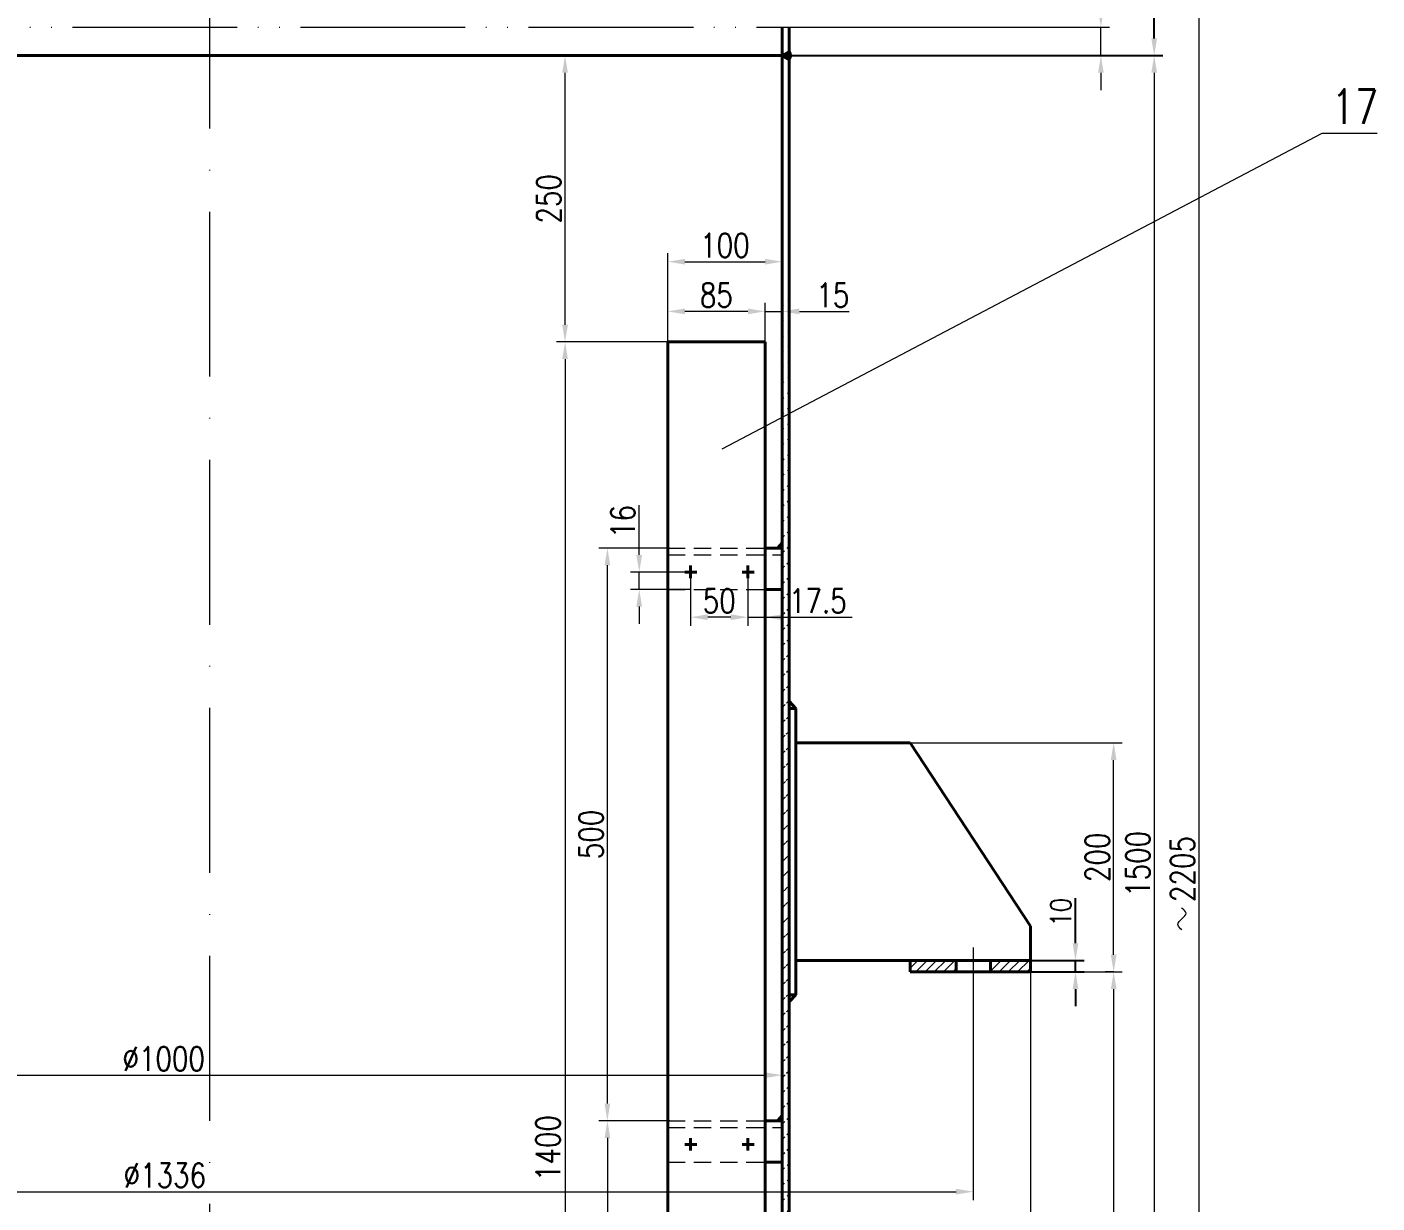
# Model space of a CAD drawing. Header units: millimetres. Extents: x 2000 to 3608, y -804 to 37.
# Drawn here: x 2179.6 to 2376.1, y -280.5 to -109.4 of the extents above; entities that cross this region are included whole.
import ezdxf

# ---------------------------------------------------------------- set-up
doc = ezdxf.new("R2010")
doc.units = ezdxf.units.MM
for name, pattern in [('ACAD_ISO05W100', [33, 24, -3, 0, -3, 0, -3]), ('ACAD_ISO10W100', [18, 12, -3, 0, -3]), ('DASHED2', [9.525, 6.35, -3.175])]:
    doc.linetypes.add(name, pattern=pattern)
for name, color, linetype, lineweight in [('双点划线', 7, 'ACAD_ISO05W100', 20), ('点划线', 7, 'ACAD_ISO10W100', 20), ('粗实线', 7, 'Continuous', 40), ('细实线', 7, 'Continuous', 20), ('虚线', 7, 'DASHED2', 20)]:
    doc.layers.add(name, color=color, linetype=linetype, lineweight=lineweight)
doc.styles.add('HZTXT', font='txt.shx', dxfattribs={"bigfont": 'hztxt.shx'})
doc.styles.add('样式 1', font='txt.shx', dxfattribs={"width": 0.8, "bigfont": 'hztxt.shx'})
doc.dimstyles.new('ISO-25', dxfattribs={"dimtxt": 3, "dimasz": 2.5, "dimexe": 1.25, "dimexo": 0, "dimtad": 1, "dimlfac": 6, "dimtxsty": 'HZTXT', "dimcen": 2.5, "dimadec": 0, "dimazin": 0, "dimtfac": 1, "dimtmove": 0, "dimatfit": 3, "dimfxl": 0, "dimarcsym": 0})

# ---------------------------------------------------------------- blocks, each defined once
blk = doc.blocks.new('*D32')
at = {"layer": 'Defpoints', "color": 0}
for p in [(2308.15, -245.2), (2332.2, -245.2), (2308.15, -246.87)]:
    blk.add_point(p, dxfattribs=at)
at = {"layer": '细实线', "color": 0, "lineweight": -2}
for p, q in [((2332.2, -242.7), (2332.2, -236.15)), ((2308.15, -245.2), (2333.45, -245.2)), ((2332.2, -246.87), (2332.2, -245.2)), ((2308.15, -246.87), (2333.45, -246.87)), ((2332.2, -249.37), (2332.2, -251.87))]:
    blk.add_line(p, q, dxfattribs=at)
at = {"layer": '细实线', "color": 0}
for points in [[(2331.79, -242.7), (2332.62, -242.7), (2332.2, -245.2)], [(2331.79, -249.37), (2332.62, -249.37), (2332.2, -246.87)]]:
    blk.add_solid(points, dxfattribs=at)
at = {"layer": '细实线', "color": 0, "insert": (2330.08, -238.17), "char_height": 3, "attachment_point": 5, "rotation": 90, "style": '样式 1'}
blk.add_mtext('10', dxfattribs=at)
blk = doc.blocks.new('*D33')
at = {"layer": 'Defpoints', "color": 0}
for p in [(2206.18, -66.7), (2343.66, -66.7), (2206.18, -113.53)]:
    blk.add_point(p, dxfattribs=at)
at = {"layer": '细实线', "color": 0, "lineweight": -2}
for p, q in [((2206.18, -66.7), (2344.91, -66.7)), ((2343.66, -111.03), (2343.66, -69.2)), ((2206.18, -113.53), (2344.91, -113.53))]:
    blk.add_line(p, q, dxfattribs=at)
at = {"layer": '细实线', "color": 0}
for points in [[(2343.25, -69.2), (2344.08, -69.2), (2343.66, -66.7)], [(2343.25, -111.03), (2344.08, -111.03), (2343.66, -113.53)]]:
    blk.add_solid(points, dxfattribs=at)
at = {"layer": '细实线', "color": 0, "insert": (2341.54, -90.12), "char_height": 3, "attachment_point": 5, "rotation": 90, "style": '样式 1'}
blk.add_mtext('283', dxfattribs=at)

msp = doc.modelspace()

# ---------------------------------------------------------------- hatches: boundary and pattern name
at = {"layer": '粗实线'}
h = msp.add_hatch(color=7, dxfattribs=at)
h.paths.add_polyline_path([(2290.50796226, -114.11451724), (2290.5084408, -114.11479601, 0.351861808), (2290.50843784, -112.9481196), (2290.50796226, -112.9483974)])
h.paths.add_polyline_path([(2289.80912181, -113.35661525), (2289.50796226, -113.35661525), (2289.50796226, -113.53198292), (2289.50842875, -113.53225466), (2289.50796226, -113.53225466), (2289.50796226, -113.70789408), (2289.80993788, -113.70789408), (2290.50796226, -114.11451724), (2290.50796226, -112.9483974)])
h = msp.add_hatch(color=7, dxfattribs=at)
h.paths.add_polyline_path([(2289.50796226, -184.416749), (2288.81917343, -185.19911179), (2289.50796226, -185.19911318)])
h.paths.add_polyline_path([(2289.50796226, -267.74988759), (2288.81900492, -268.53244178), (2289.50796226, -268.53244318)])
h.paths.add_polyline_path([(2289.50796226, -351.08296346), (2288.81878118, -351.86577178), (2289.50796226, -351.86577318)])
h = msp.add_hatch(color=7, dxfattribs=at)
h.paths.add_polyline_path([(2291.5079623, -250.19885466), (2290.5079623, -250.19885462), (2290.5079623, -251.24560652)])
h.paths.add_polyline_path([(2290.50796228, -207.47174309), (2290.50796228, -208.53225462), (2291.50796228, -208.53225466)])
at = {"layer": '细实线'}
h = msp.add_hatch(dxfattribs=at)
h.set_pattern_fill('ANSI31', scale=0.5, style=0)
h.set_pattern_definition([(45, (-198.3733, -1921.7222), (-1.122532, 1.122532), [])])
edge = h.paths.add_edge_path()
edge.add_line((2290.50796226, -109.36559466), (2290.50796232, -344.78232466))
edge.add_line((2289.50796226, -109.36559466), (2289.50796226, -367.69891466))
h = msp.add_hatch(dxfattribs=at)
h.set_pattern_fill('ANSI31', scale=0.3, style=0)
h.set_pattern_definition([(45, (-198.3733, -1921.7222), (-0.6735192, 0.6735192), [])])
h.paths.add_polyline_path([(2092.5286961, -246.86555465), (2092.52869611, -245.19895466), (2086.6956961, -245.19895466), (2086.6956961, -246.86555466)])
h.paths.add_polyline_path([(2104.1956961, -246.86555462), (2104.1956961, -245.19895466), (2097.52869611, -245.19895466), (2097.5286961, -246.86555463)])
h.paths.add_polyline_path([(2308.1546283, -245.19895466), (2308.1546283, -246.86555462), (2314.82162829, -246.86555463), (2314.82162828, -245.19895466)])
h.paths.add_polyline_path([(2319.82162828, -245.19895466), (2319.82162829, -246.86555465), (2325.65462829, -246.86555466), (2325.65462829, -245.19895466)])

# ---------------------------------------------------------------- linework, layer by layer
at = {"layer": '双点划线', "color": 7}
msp.add_line((2119.77319373, -109.36559466), (2292.83743895, -109.36559466), dxfattribs=at)
at = {"layer": '点划线', "color": 7, "ltscale": 2}
msp.add_line((2206.17488755, -412.94267648), (2206.17529526, -53.15764141), dxfattribs=at)
at = {"layer": '点划线', "color": 7}
msp.add_line((2317.32162828, -243.30497216), (2317.32162829, -248.5158822), dxfattribs=at)
at = {"layer": '粗实线', "color": 7}
for p, q in [((2289.50796226, -109.36559466), (2289.50796226, -367.69891466)), ((2290.50796226, -109.36559466), (2290.50796232, -344.78232466)), ((2122.84196226, -113.53225466), (2289.50796226, -113.53225466)), ((2289.50842875, -113.53225466), (2289.50843939, -113.53226087)), ((2289.80912181, -113.35661525), (2289.50843894, -113.35661525)), ((2289.80993788, -113.70789408), (2289.50843984, -113.70789408)), ((2289.80912181, -113.35661525), (2290.50843784, -112.9481196)), ((2289.80993788, -113.70789408), (2290.5084408, -114.11479601)), ((2287.00853901, -155.19901812), (2272.84187301, -155.19898948)), ((2272.84192093, -389.8133633), (2272.84187301, -155.19898948)), ((2287.0086522, -367.69908451), (2287.00853901, -155.19901812)), ((2288.81917343, -185.19911179), (2289.50835451, -184.41630346)), ((2287.00898249, -185.19910812), (2289.50835451, -185.19911318)), ((2276.17487918, -189.56438785), (2276.17488165, -187.74378409)), ((2284.50855679, -189.56438614), (2284.50855926, -187.74378238)), ((2277.09729567, -188.69539538), (2275.32684042, -188.69540085)), ((2285.43097328, -188.69539368), (2283.66051803, -188.69539914)), ((2287.00898479, -191.19909812), (2289.50834608, -191.19910318)), ((2291.50796228, -208.53225466), (2290.50796228, -207.47174309)), ((2290.50796228, -208.53225462), (2291.50796228, -208.53225466)), ((2291.50796228, -208.53225466), (2291.5079623, -250.19885466)), ((2291.50796229, -213.53225466), (2308.15462829, -213.53225466)), ((2308.15462829, -213.53225466), (2325.65462829, -240.19895466)), ((2325.65462828, -240.19895466), (2325.65462829, -246.86555466)), ((2291.50796229, -245.19895466), (2325.65462829, -245.19895466)), ((2308.1546283, -245.19895466), (2308.1546283, -246.86555466)), ((2314.82162828, -245.19895466), (2314.82162829, -246.86555467)), ((2319.82162828, -245.19895466), (2319.82162829, -246.86555467)), ((2308.1546283, -246.86555462), (2325.65462829, -246.86555466)), ((2290.5079623, -250.19885462), (2291.5079623, -250.19885466)), ((2291.5079623, -250.19885466), (2290.5079623, -251.24560652)), ((2287.00881397, -268.53243812), (2289.50818599, -268.53244318)), ((2288.81900492, -268.53244178), (2289.50818599, -267.74963346)), ((2276.17468315, -272.86690471), (2276.17468562, -271.04630095)), ((2284.50838827, -272.866903), (2284.50839074, -271.04629924)), ((2277.09709964, -271.99791224), (2275.3266444, -271.99791771)), ((2285.43080476, -271.99791054), (2283.66034952, -271.997916)), ((2287.00881628, -274.53242812), (2289.50817757, -274.53243318))]:
    msp.add_line(p, q, dxfattribs=at)
msp.add_arc((2289.7821357, -113.53145965), 0.93155806, 321.2300988968, 38.7701920326, dxfattribs=at)
at = {"layer": '细实线', "color": 7}
for p, q in [((2350.16501021, -48.20155551), (2350.16501021, -428.92489838)), ((2289.50796226, -109.36559466), (2337.14981641, -109.36559466)), ((2335.89981641, -113.53225466), (2335.89981641, -109.36559466)), ((2193.35402011, -113.53225466), (2197.85022773, -113.53225466)), ((2248.05447828, -113.53225466), (2252.62886534, -113.53225466)), ((2257.90220639, -113.53225466), (2256.65220639, -113.53225466)), ((2289.50796226, -113.53225466), (2344.91233186, -113.53225466)), ((2289.50796226, -113.53225466), (2337.14981641, -113.53225466)), ((2257.90220639, -152.69902102), (2257.90220639, -116.03225466)), ((2335.89981641, -116.03225466), (2335.89981641, -118.53225466)), ((2343.66233186, -116.03225466), (2343.66233186, -361.03242318)), ((2280.75189464, -170.74691575), (2368.09599617, -124.79691384)), ((2368.0962701, -124.79691384), (2376.0962701, -124.79691384)), ((2272.84187301, -155.19898948), (2272.84187301, -142.26737145)), ((2289.50796226, -155.19898948), (2289.50796226, -142.26737145)), ((2275.34187301, -143.51737145), (2287.00796226, -143.51737145)), ((2272.84187301, -155.19902102), (2272.84187301, -149.50075399)), ((2284.50853901, -150.75075399), (2275.34187301, -150.75075399)), ((2284.50853901, -150.75075399), (2282.00853901, -150.75075399)), ((2287.00853901, -155.19901945), (2287.00853901, -149.50075399)), ((2287.00853901, -155.19901812), (2287.00853901, -149.50075399)), ((2287.00853901, -150.75075399), (2289.50796226, -150.75075399)), ((2289.50796226, -155.19901945), (2289.50796226, -149.50075399)), ((2292.00796226, -150.75075399), (2299.25796226, -150.75075399)), ((2272.84187301, -155.19902102), (2256.65220639, -155.19902102)), ((2257.90220639, -155.19902102), (2256.65220639, -155.19902102)), ((2257.90220639, -157.69902102), (2257.90220639, -387.3133633)), ((2268.69755582, -186.19539823), (2268.69755582, -178.94539823)), ((2289.50835451, -185.19911318), (2289.50835451, -179.69951431)), ((2273.11008273, -185.19907948), (2262.81338615, -185.19907948)), ((2264.06338615, -266.03240948), (2264.06338615, -187.69907948)), ((2287.00855814, -187.78242174), (2287.00855814, -194.25341459)), ((2276.17487263, -188.69539823), (2267.44755582, -188.69539823)), ((2268.69755582, -191.19907622), (2268.69755582, -188.69539823)), ((2276.17488036, -189.48132254), (2276.17488036, -196.50384938)), ((2284.50855797, -188.69538119), (2284.50855797, -196.50384938)), ((2284.50855797, -188.69539652), (2284.50855797, -195.16638804)), ((2284.50855797, -190.03285786), (2284.50855797, -196.50384938)), ((2289.50796226, -188.69538119), (2289.50796226, -196.50384938)), ((2276.17488036, -191.19907622), (2267.44755582, -191.19907622)), ((2268.69755582, -193.69907622), (2268.69755582, -196.19907622)), ((2282.00855797, -195.25384938), (2278.67488036, -195.25384938)), ((2282.00855797, -195.25384938), (2279.50855797, -195.25384938)), ((2282.00855797, -195.25384938), (2279.50855797, -195.25384938)), ((2284.50855797, -195.25384938), (2289.50796226, -195.25384938)), ((2289.50796226, -195.25384938), (2299.69546226, -195.25384938)), ((2289.50796226, -208.53224108), (2289.50796226, -263.14669901)), ((2307.05925183, -213.53225466), (2339.01197226, -213.53225466)), ((2337.76197226, -244.36555462), (2337.76197226, -216.03225466)), ((2317.32162829, -245.19895451), (2317.32162829, -280.10062382)), ((2308.37534232, -246.86555462), (2339.01197226, -246.86555462)), ((2325.65462829, -246.86555466), (2325.65462829, -296.29376688)), ((2337.76197226, -246.86555462), (2336.51197226, -246.86555462)), ((2337.76197226, -249.36555462), (2337.76197226, -361.03226087)), ((2124.34171049, -261.89669901), (2287.00796226, -261.89669901)), ((2273.1649446, -268.53240948), (2262.81338615, -268.53240948)), ((2264.06338615, -268.53240948), (2262.81338615, -268.53240948)), ((2264.06338615, -271.03240948), (2264.06338615, -349.36573948)), ((2097.5286961, -278.85062382), (2314.82162829, -278.85062382))]:
    msp.add_line(p, q, dxfattribs=at)
at = {"layer": '细实线', "color": 7, "start_tangent": (-0.7628996115, 0.6465169625), "end_tangent": (-0.7833320585, 0.6216034798)}
msp.add_spline([(2347.69907712, -240.74857294), (2347.12530384, -239.98388486), (2347.69907712, -239.1236106), (2348.32066305, -238.31112943), (2347.65126232, -237.59423445)], degree=3, dxfattribs=at)
at = {"layer": '细实线', "color": 7}
for points in [[(2335.48314974, -106.86559466), (2336.31648307, -106.86559466), (2335.89981641, -109.36559466)], [(2257.48553972, -116.03225466), (2258.31887306, -116.03225466), (2257.90220639, -113.53225466)], [(2335.48314974, -116.03225466), (2336.31648307, -116.03225466), (2335.89981641, -113.53225466)], [(2343.24566519, -116.03225466), (2344.07899853, -116.03225466), (2343.66233186, -113.53225466)], [(2275.34187301, -143.10070478), (2275.34187301, -143.93403811), (2272.84187301, -143.51737145)], [(2287.00796226, -143.10070478), (2287.00796226, -143.93403811), (2289.50796226, -143.51737145)], [(2275.34187301, -150.33408732), (2275.34187301, -151.16742065), (2272.84187301, -150.75075399)], [(2284.50853901, -150.33408732), (2284.50853901, -151.16742065), (2287.00853901, -150.75075399)], [(2284.50853901, -150.33408732), (2284.50853901, -151.16742065), (2287.00853901, -150.75075399)], [(2292.00796226, -150.33408732), (2292.00796226, -151.16742065), (2289.50796226, -150.75075399)], [(2257.48553972, -152.69902102), (2258.31887306, -152.69902102), (2257.90220639, -155.19902102)], [(2257.48553972, -157.69902102), (2258.31887306, -157.69902102), (2257.90220639, -155.19902102)], [(2263.64671948, -187.69907948), (2264.48005282, -187.69907948), (2264.06338615, -185.19907948)], [(2268.28088916, -186.19539823), (2269.11422249, -186.19539823), (2268.69755582, -188.69539823)], [(2268.28088916, -193.69907622), (2269.11422249, -193.69907622), (2268.69755582, -191.19907622)], [(2278.67488036, -194.83718271), (2278.67488036, -195.67051604), (2276.17488036, -195.25384938)], [(2282.00855797, -194.83718271), (2282.00855797, -195.67051604), (2284.50855797, -195.25384938)], [(2282.00855797, -194.83718271), (2282.00855797, -195.67051604), (2284.50855797, -195.25384938)], [(2282.00855797, -194.83718271), (2282.00855797, -195.67051604), (2284.50855797, -195.25384938)], [(2289.50856035, -194.83718271), (2289.50856035, -195.67051604), (2287.00856035, -195.25384938)], [(2337.3453056, -216.03225466), (2338.17863893, -216.03225466), (2337.76197226, -213.53225466)], [(2337.3453056, -244.36555462), (2338.17863893, -244.36555462), (2337.76197226, -246.86555462)], [(2337.3453056, -249.36555462), (2338.17863893, -249.36555462), (2337.76197226, -246.86555462)], [(2287.00796226, -261.48003234), (2287.00796226, -262.31336567), (2289.50796226, -261.89669901)], [(2263.64671948, -266.03240948), (2264.48005282, -266.03240948), (2264.06338615, -268.53240948)], [(2263.64671948, -271.03240948), (2264.48005282, -271.03240948), (2264.06338615, -268.53240948)], [(2314.82162829, -278.43395716), (2314.82162829, -279.26729049), (2317.32162829, -278.85062382)]]:
    msp.add_solid(points, dxfattribs=at)
at = {"layer": '虚线', "color": 7, "ltscale": 0.4}
for p, q in [((2272.84225046, -186.19579909), (2289.50796226, -186.19575535)), ((2272.84225096, -185.19907948), (2287.00898249, -185.19910812)), ((2272.84225182, -191.19906948), (2287.00898479, -191.19909812)), ((2272.84208245, -268.53240948), (2287.00881397, -268.53243812)), ((2272.84208194, -269.52912909), (2289.50796226, -269.52907763)), ((2272.8420833, -274.53239948), (2287.00881628, -274.53242812))]:
    msp.add_line(p, q, dxfattribs=at)

# ---------------------------------------------------------------- texts
at = {"layer": '细实线', "color": 7, "insert": (2369.44875497, -118.44673818), "char_height": 5, "width": 6.6634981964, "attachment_point": 1, "style": '样式 1'}
msp.add_mtext('17', dxfattribs=at)
at = {"layer": '细实线', "color": 7, "char_height": 3.5, "attachment_point": 5, "rotation": 90, "style": '样式 1'}
for s, insert in [('250', (2255.52720639, -134.36563784)), ('16', (2266.32255582, -181.32039823)), ('500', (2261.68838615, -226.86574448)), ('200', (2335.38697226, -230.19890464)), ('1500', (2341.28733186, -231.15226454)), ('2205', (2347.79001021, -231.90919788)), ('1400', (2255.41783139, -272.50619216))]:
    msp.add_mtext(s, dxfattribs=dict(at, insert=insert))
at = {"layer": '细实线', "color": 7, "char_height": 3.5, "attachment_point": 5, "style": '样式 1'}
for s, insert in [('100', (2281.17491763, -141.14237145)), ('85', (2279.92520601, -148.37575399)), ('15', (2296.88296226, -148.37575399)), ('50', (2280.34171916, -192.87884938)), ('17.5', (2294.69370745, -192.87884938)), ('%%C1000', (2199.47190904, -259.52169901)), ('%%C1336', (2199.63993621, -276.47562382))]:
    msp.add_mtext(s, dxfattribs=dict(at, insert=insert))

# ---------------------------------------------------------------- dimensions: what is measured, and where the dimension line sits
at = {"layer": '细实线', "color": 7}
dim = msp.add_linear_dim(base=(2343.66233461, -66.69899464), p1=(2206.17523619, -113.53225466), p2=(2206.17534322, -66.69899464), angle=90, text='283', dimstyle='ISO-25', override={"dimtxsty": '样式 1'}, dxfattribs=at)
dim.commit()
dim.dimension.update_dxf_attribs({"geometry": '*D33', "text_midpoint": (2341.53733461, -90.11562465)})
dim = msp.add_linear_dim(base=(2332.20256412, -245.19895466), p1=(2308.1546283, -246.86555462), p2=(2308.1546283, -245.19895466), angle=90, dimstyle='ISO-25', override={"dimtxsty": '样式 1'}, dxfattribs=at)
dim.commit()
dim.dimension.update_dxf_attribs({"geometry": '*D32', "text_midpoint": (2330.07756412, -238.17395466)})

doc.saveas('drawing.dxf')
